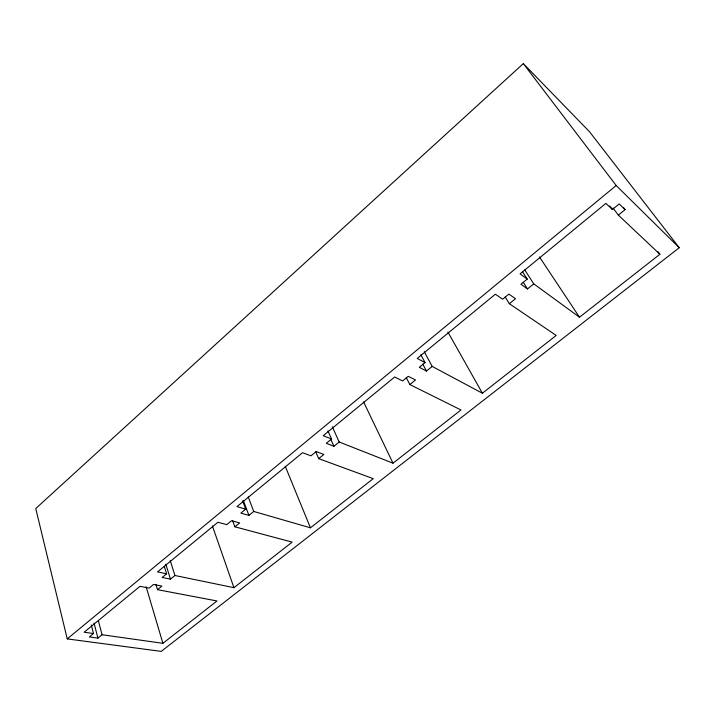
<?xml version="1.0" encoding="UTF-8"?>
<svg xmlns="http://www.w3.org/2000/svg" width="715" height="715" viewBox="0 0 715 715"><rect width="100%" height="100%" fill="white"/><g stroke="black" fill="none" stroke-linecap="round" stroke-linejoin="round"><path stroke-width="1.07" d="M523.326 63.608L35.75 508.544L67.246 638.897L161.233 651.392L679.25 247.73L589.553 131.775L523.326 63.608L616.187 185.516L679.25 247.73M67.246 638.897L616.187 185.516M91.27 624.946L93.486 633.544L89.339 636.931L97.919 638.111L102.057 634.75L162.895 643.312L216.985 600.966L157.515 589.678L155.897 584.334M164.289 566.325L166.613 573.788L162.135 577.443L170.483 579.132L174.943 575.504L233.948 587.685L292.158 542.131L234.878 526.794L232.59 520.502M242.591 500.786L245.719 509.143L240.866 513.111L248.909 515.39L253.745 511.457L310.444 527.813L373.248 478.657L318.711 458.655L315.628 451.54M327.935 430.895L331.563 438.992L326.29 443.3L333.95 446.267L339.196 442.004L393 463.195L460.978 409.981L409.865 384.563L406.281 377.636M420.822 354.729L425.05 362.603L419.294 367.304L426.471 371.067L432.191 366.42L482.393 393.223L556.199 335.451L509.348 303.714L505.255 297.1M522.415 271.602L527.241 279.1L520.94 284.239L527.509 288.949L533.765 283.864L579.49 317.219L659.909 254.272L657.889 251.6M527.241 279.1L520.091 273.881L605.873 203.373L612.389 209.513L619.208 203.945L625.107 209.62L618.341 215.117L613.014 207.967M157.515 589.678L161.912 586.094L153.537 584.468L149.122 588.079L139.97 586.345L84.147 632.23L93.486 633.544M234.878 526.794L239.641 522.924L231.553 520.717L226.771 524.622L217.932 522.263L157.523 571.911L166.613 573.788M318.711 458.655L323.886 454.454L316.173 451.576L310.971 455.821L302.525 452.72L236.96 506.613L245.719 509.143M409.865 384.563L415.504 379.987L408.265 376.322L402.599 380.952L394.653 376.993L323.216 435.712L331.563 438.992M509.348 303.714L515.506 298.7L508.857 294.115L502.663 299.183L495.343 294.223L417.238 358.43L425.05 362.603M618.341 215.117L659.909 254.272M623.775 207.851L625.107 209.62M609.734 205.947L612.389 209.513M539.521 257.007L579.49 317.219M524.73 269.886L533.765 283.864M523.3 282.362L527.509 288.949M447.912 332.055L482.393 393.223M424.272 351.735L432.191 366.42M422.815 364.212L426.471 371.067M363.569 401.901L393 463.195M332.323 426.784L339.196 442.004M330.777 439.162L333.95 446.267M285.196 466.171L310.444 527.813M248.248 496.925L253.745 511.457M243.466 500.84L248.909 515.39M212.382 525.891L233.948 587.685M170.259 560.676L174.943 575.504M165.844 564.305L170.483 579.132M146.146 586.845L162.895 643.312M98.375 620.745L102.057 634.75M94.005 623.024L97.919 638.111"/></g></svg>
